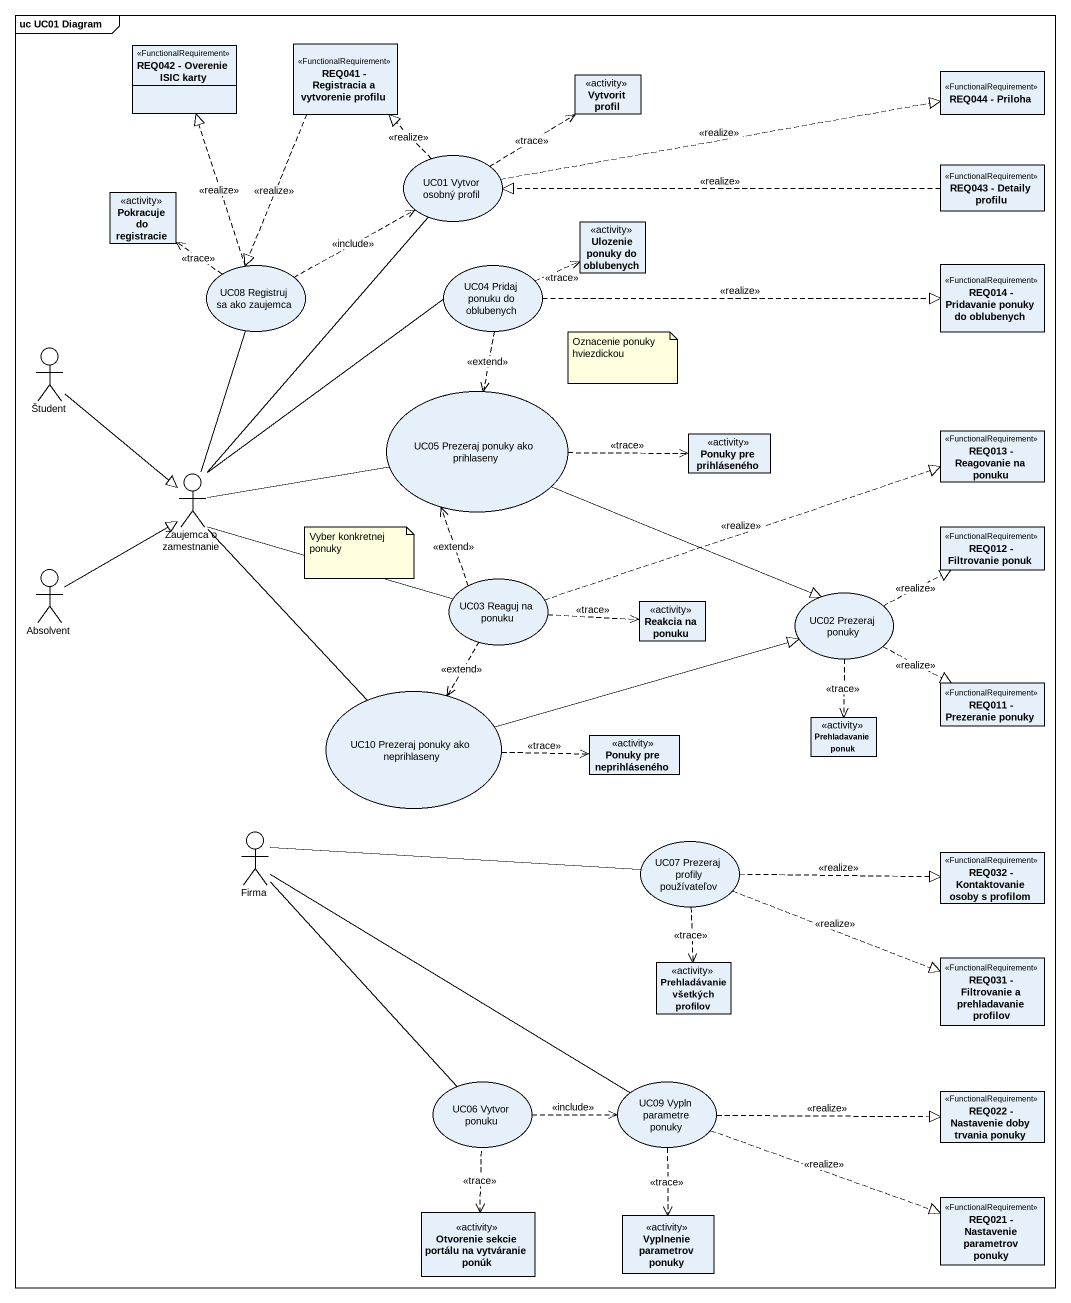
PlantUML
@startuml
mainframe uc UC01 Diagram
allowmixing
hide circle
hide empty members
class "REQ042 - Overenie ISIC karty" as REQ042_Overenie_ISIC_karty <<FunctionalRequirement>>
class "REQ041 - Registracia a vytvorenie profilu" as REQ041_Registracia_a <<FunctionalRequirement>>
class "Vytvorit profil" as Vytvorit_profil <<activity>>
class "REQ044 - Priloha" as REQ044_Priloha <<FunctionalRequirement>>
usecase "UC01 Vytvor osobný profil" as UC01_Vytvor_osobný_profil
class "REQ043 - Detaily profilu" as REQ043_Detaily_profilu <<FunctionalRequirement>>
class "Pokracuje do registracie" as Pokracuje_do_registracie <<activity>>
class "Ulozenie ponuky do oblubenych" as Ulozenie_ponuky_do <<activity>>
class "REQ014 - Pridavanie ponuky do oblubenych" as REQ014_Pridavanie_ponuky_do <<FunctionalRequirement>>
usecase "UC08 Registruj sa ako zaujemca" as UC08_Registruj_sa_ako
usecase "UC04 Pridaj ponuku do oblubenych" as UC04_Pridaj_ponuku_do
actor Študent
usecase "UC05 Prezeraj ponuky ako prihlaseny" as UC05_Prezeraj_ponuky_ako
class "Ponuky pre prihláseného" as Ponuky_pre_prihláseného <<activity>>
class "REQ013 - Reagovanie na ponuku" as REQ013_Reagovanie_na_ponuku <<FunctionalRequirement>>
actor "Zaujemca o zamestnanie" as Zaujemca_o_zamestnanie
class "REQ012 - Filtrovanie ponuk" as REQ012_Filtrovanie_ponuk <<FunctionalRequirement>>
actor Absolvent
usecase "UC03 Reaguj na ponuku" as UC03_Reaguj_na_ponuku
class "Reakcia na ponuku" as Reakcia_na_ponuku <<activity>>
usecase "UC02 Prezeraj ponuky" as UC02_Prezeraj_ponuky
class "REQ011 - Prezeranie ponuky" as REQ011_Prezeranie_ponuky <<FunctionalRequirement>>
usecase "UC10 Prezeraj ponuky ako neprihlaseny" as UC10_Prezeraj_ponuky_ako
class "Prehladavanie ponuk" as Prehladavanie_ponuk <<activity>>
class "Ponuky pre neprihláseného" as Ponuky_pre_neprihláseného <<activity>>
actor Firma
usecase "UC07 Prezeraj profily používateľov" as UC07_Prezeraj_profily
class "REQ032 - Kontaktovanie osoby s profilom" as REQ032_Kontaktovanie_osoby <<FunctionalRequirement>>
class "Prehladávanie všetkých profilov" as Prehladávanie_všetkých <<activity>>
class "REQ031 - Filtrovanie a prehladavanie profilov" as REQ031_Filtrovanie_a <<FunctionalRequirement>>
usecase "UC06 Vytvor ponuku" as UC06_Vytvor_ponuku
usecase "UC09 Vypln parametre ponuky" as UC09_Vypln_parametre_ponuky
class "REQ022 - Nastavenie doby trvania ponuky" as REQ022_Nastavenie_doby <<FunctionalRequirement>>
class "REQ021 - Nastavenie parametrov ponuky" as REQ021_Nastavenie <<FunctionalRequirement>>
class "Otvorenie sekcie portálu na vytváranie ponúk" as Otvorenie_sekcie_portálu_na <<activity>>
class "Vyplnenie parametrov ponuky" as Vyplnenie_parametrov_ponuky <<activity>>
REQ041_Registracia_a ..|> UC08_Registruj_sa_ako : <<realize>>
UC01_Vytvor_osobný_profil .up.|> REQ041_Registracia_a : <<realize>>
UC01_Vytvor_osobný_profil .up.> Vytvorit_profil : <<trace>>
UC01_Vytvor_osobný_profil .right.|> REQ044_Priloha : <<realize>>
REQ043_Detaily_profilu .left.|> UC01_Vytvor_osobný_profil : <<realize>>
UC08_Registruj_sa_ako .up.|> REQ042_Overenie_ISIC_karty : <<realize>>
UC08_Registruj_sa_ako .right.> UC01_Vytvor_osobný_profil : <<include>>
UC08_Registruj_sa_ako .up.> Pokracuje_do_registracie : <<trace>>
UC04_Pridaj_ponuku_do .right.> Ulozenie_ponuky_do : <<trace>>
UC04_Pridaj_ponuku_do .right.|> REQ014_Pridavanie_ponuky_do : <<realize>>
UC04_Pridaj_ponuku_do ..> UC05_Prezeraj_ponuky_ako : <<extend>>
Študent --|> Zaujemca_o_zamestnanie
UC05_Prezeraj_ponuky_ako .right.> Ponuky_pre_prihláseného : <<trace>>
UC05_Prezeraj_ponuky_ako -right-|> UC02_Prezeraj_ponuky
Zaujemca_o_zamestnanie -up- UC01_Vytvor_osobný_profil
Zaujemca_o_zamestnanie -up- UC08_Registruj_sa_ako
Zaujemca_o_zamestnanie -up- UC04_Pridaj_ponuku_do
Zaujemca_o_zamestnanie -right- UC05_Prezeraj_ponuky_ako
Zaujemca_o_zamestnanie -right- UC03_Reaguj_na_ponuku
Zaujemca_o_zamestnanie -- UC10_Prezeraj_ponuky_ako
Absolvent -up-|> Zaujemca_o_zamestnanie
UC03_Reaguj_na_ponuku .up.> UC05_Prezeraj_ponuky_ako : <<extend>>
UC03_Reaguj_na_ponuku .right.|> REQ013_Reagovanie_na_ponuku : <<realize>>
UC03_Reaguj_na_ponuku .right.> Reakcia_na_ponuku : <<trace>>
UC03_Reaguj_na_ponuku ..> UC10_Prezeraj_ponuky_ako : <<extend>>
UC02_Prezeraj_ponuky .right.|> REQ012_Filtrovanie_ponuk : <<realize>>
UC02_Prezeraj_ponuky .right.|> REQ011_Prezeranie_ponuky : <<realize>>
UC02_Prezeraj_ponuky ..> Prehladavanie_ponuk : <<trace>>
UC10_Prezeraj_ponuky_ako -right-|> UC02_Prezeraj_ponuky
UC10_Prezeraj_ponuky_ako .right.> Ponuky_pre_neprihláseného : <<trace>>
Firma -right- UC07_Prezeraj_profily
Firma -- UC06_Vytvor_ponuku
Firma -right- UC09_Vypln_parametre_ponuky
UC07_Prezeraj_profily .right.|> REQ032_Kontaktovanie_osoby : <<realize>>
UC07_Prezeraj_profily ..> Prehladávanie_všetkých : <<trace>>
UC07_Prezeraj_profily .right.|> REQ031_Filtrovanie_a : <<realize>>
UC06_Vytvor_ponuku .right.> UC09_Vypln_parametre_ponuky : <<include>>
UC09_Vypln_parametre_ponuky .right.|> REQ022_Nastavenie_doby : <<realize>>
UC09_Vypln_parametre_ponuky .right.|> REQ021_Nastavenie : <<realize>>
UC09_Vypln_parametre_ponuky ..> Vyplnenie_parametrov_ponuky : <<trace>>
Otvorenie_sekcie_portálu_na <.up. UC06_Vytvor_ponuku : <<trace>>
note as N1
  Oznacenie ponuky hviezdickou
end note
note as N2
  Vyber konkretnej ponuky
end note
@enduml
